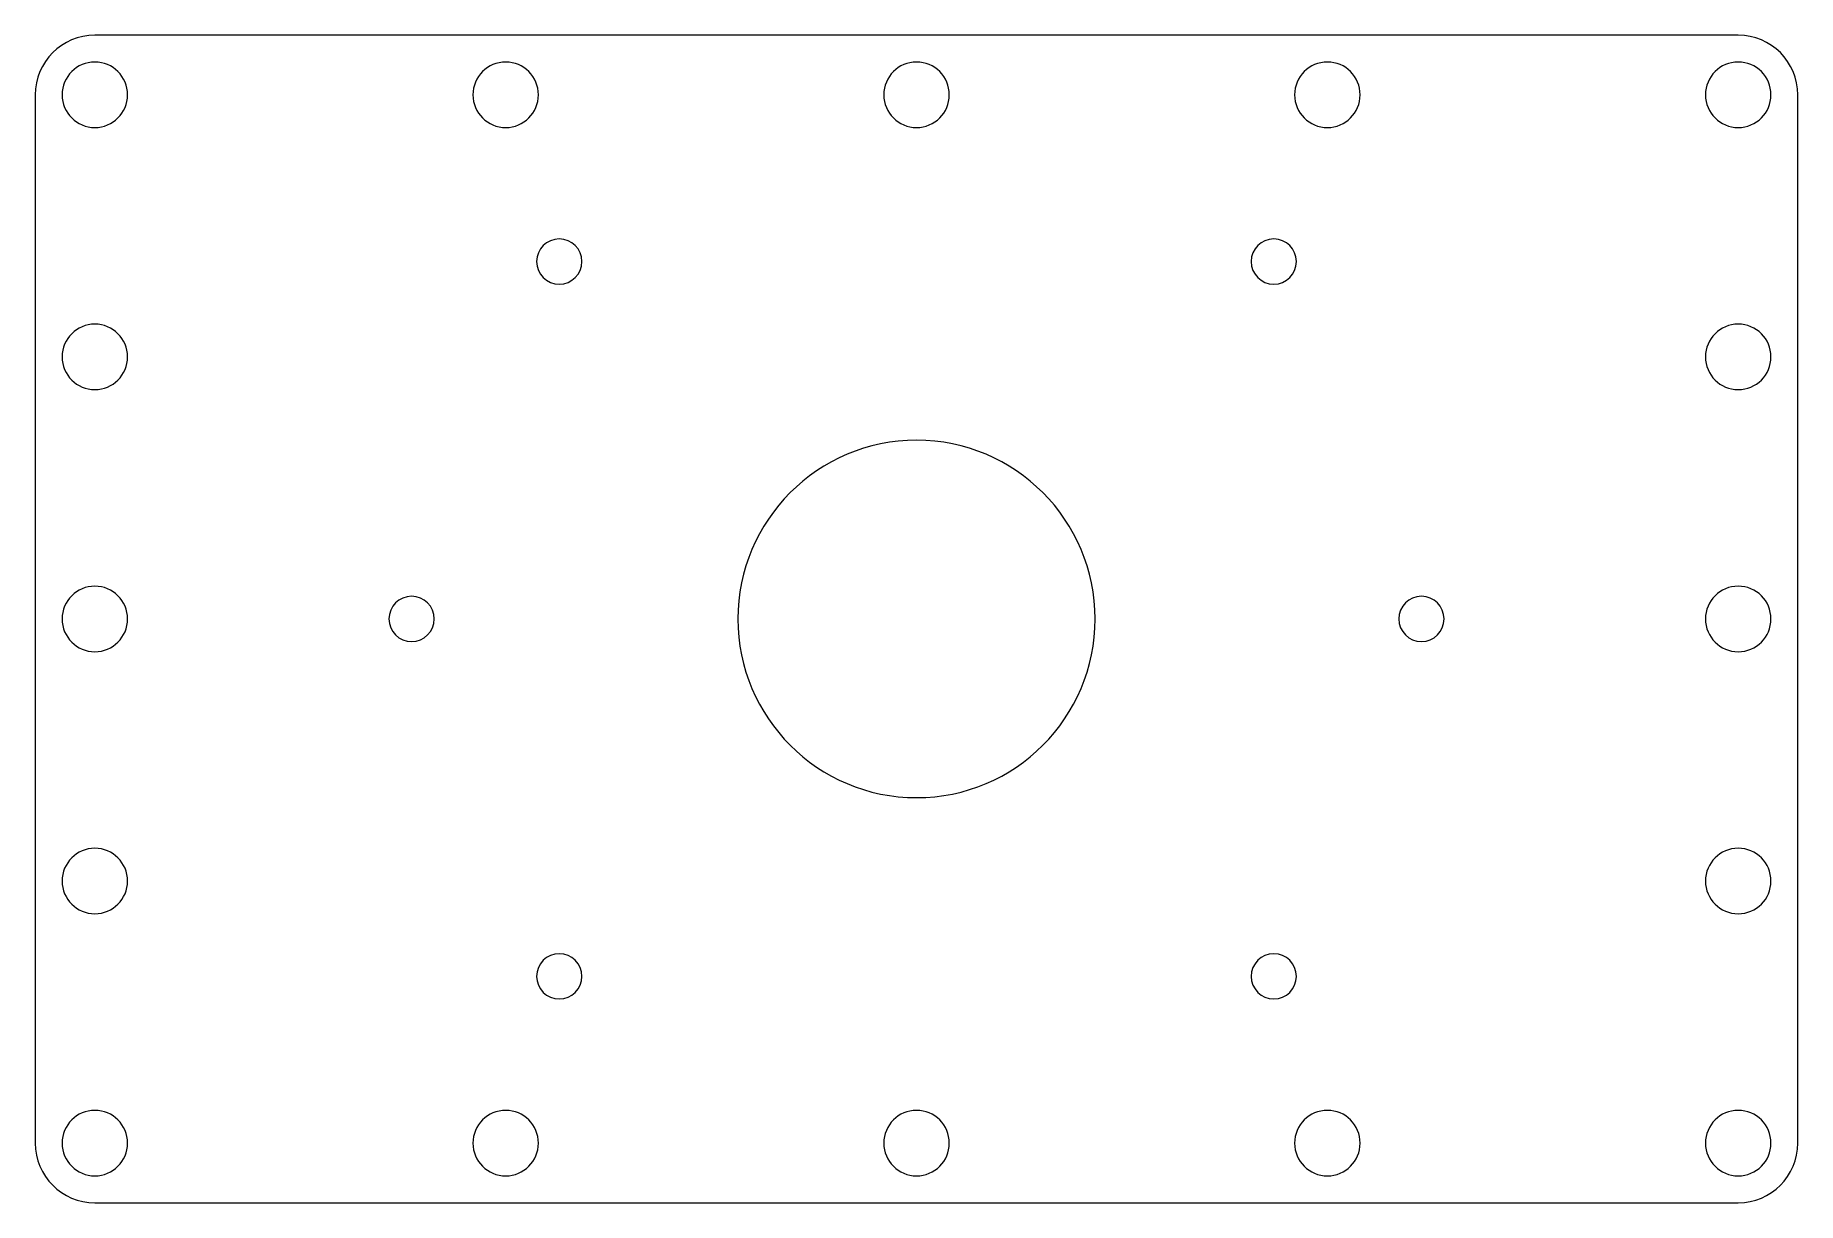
# Model space of a CAD drawing. Extents: x -74 to 74, y -50 to 48.
import ezdxf

# ---------------------------------------------------------------- set-up
doc = ezdxf.new("R2010")
doc.units = 0
doc.layers.add('s001-#def-active-grp', color=7, linetype='CONTINUOUS')

msp = doc.modelspace()

# ---------------------------------------------------------------- linework, layer by layer
at = {"layer": 's001-#def-active-grp', "color": 7, "linetype": 'CONTINUOUS', "lineweight": 15, "true_color": 0x000000}
for p, q in [((69.27, 47.61), (-68.73, 47.61)), ((-73.73, 42.61), (-73.73, -45.39)), ((74.27, -45.39), (74.27, 42.61)), ((-68.73, -50.39), (69.27, -50.39))]:
    msp.add_line(p, q, dxfattribs=at)
for centre, radius, start, end in [((-68.73, 42.61), 5, 90, 180), ((69.27, 42.61), 5, 0, 90), ((-68.73, 42.61), 2.75, 90, 180), ((-68.73, 42.61), 2.75, 0, 90), ((-34.23, 42.61), 2.75, 90, 180), ((-34.23, 42.61), 2.75, 0, 90), ((0.27, 42.61), 2.75, 90, 180), ((0.27, 42.61), 2.75, 0, 90), ((34.77, 42.61), 2.75, 90, 180), ((34.77, 42.61), 2.75, 0, 90), ((69.27, 42.61), 2.75, 90, 180), ((69.27, 42.61), 2.75, 0, 90), ((-68.73, 42.61), 2.75, 180, -90), ((-68.73, 42.61), 2.75, -90, 0), ((-34.23, 42.61), 2.75, 180, -90), ((-34.23, 42.61), 2.75, -90, 0), ((0.27, 42.61), 2.75, 180, -90), ((0.27, 42.61), 2.75, -90, 0), ((34.77, 42.61), 2.75, 180, -90), ((34.77, 42.61), 2.75, -90, 0), ((69.27, 42.61), 2.75, 180, -90), ((69.27, 42.61), 2.75, -90, 0), ((-29.73, 28.61), 1.9, 90, 180), ((-29.73, 28.61), 1.9, 0, 90), ((30.27, 28.61), 1.9, 90, 180), ((30.27, 28.61), 1.9, 0, 90), ((-29.73, 28.61), 1.9, -180, -90), ((-29.73, 28.61), 1.9, -90, 0), ((30.27, 28.61), 1.9, 180, -90), ((30.27, 28.61), 1.9, -90, 0), ((-68.73, 20.61), 2.75, 90, 180), ((-68.73, 20.61), 2.75, 0, 90), ((69.27, 20.61), 2.75, 90, 180), ((69.27, 20.61), 2.75, 0, 90), ((-68.73, 20.61), 2.75, 180, -90), ((-68.73, 20.61), 2.75, -90, 0), ((69.27, 20.61), 2.75, 180, -90), ((69.27, 20.61), 2.75, -90, 0), ((0.27, -1.39), 15, 90, 180), ((0.27, -1.39), 15, 0, 90), ((-68.73, -1.39), 2.75, 90, 180), ((-68.73, -1.39), 2.75, 0, 90), ((-42.13, -1.39), 1.9, 90, 180), ((-42.13, -1.39), 1.9, 0, 90), ((42.67, -1.39), 1.9, 90, 180), ((42.67, -1.39), 1.9, 0, 90), ((69.27, -1.39), 2.75, 90, 180), ((69.27, -1.39), 2.75, 0, 90), ((-68.73, -1.39), 2.75, 180, -90), ((-68.73, -1.39), 2.75, -90, 0), ((-42.13, -1.39), 1.9, -180, -90), ((-42.13, -1.39), 1.9, -90, 0), ((0.27, -1.39), 15, -180, -90), ((0.27, -1.39), 15, -90, 0), ((42.67, -1.39), 1.9, -180, -90), ((42.67, -1.39), 1.9, -90, 0), ((69.27, -1.39), 2.75, 180, -90), ((69.27, -1.39), 2.75, -90, 0), ((-68.73, -23.39), 2.75, 90, 180), ((-68.73, -23.39), 2.75, 0, 90), ((69.27, -23.39), 2.75, 90, 180), ((69.27, -23.39), 2.75, 0, 90), ((-68.73, -23.39), 2.75, 180, -90), ((-68.73, -23.39), 2.75, -90, 0), ((69.27, -23.39), 2.75, 180, -90), ((69.27, -23.39), 2.75, -90, 0), ((-29.73, -31.39), 1.9, 90, 180), ((-29.73, -31.39), 1.9, 0, 90), ((30.27, -31.39), 1.9, 90, 180), ((30.27, -31.39), 1.9, 0, 90), ((-29.73, -31.39), 1.9, -180, -90), ((-29.73, -31.39), 1.9, -90, 0), ((30.27, -31.39), 1.9, 180, -90), ((30.27, -31.39), 1.9, -90, 0), ((-68.73, -45.39), 2.75, 90, 180), ((-68.73, -45.39), 2.75, 0, 90), ((-34.23, -45.39), 2.75, 90, 180), ((-34.23, -45.39), 2.75, 0, 90), ((0.27, -45.39), 2.75, 90, 180), ((0.27, -45.39), 2.75, 0, 90), ((34.77, -45.39), 2.75, 90, 180), ((34.77, -45.39), 2.75, 0, 90), ((69.27, -45.39), 2.75, 90, 180), ((69.27, -45.39), 2.75, 0, 90), ((-68.73, -45.39), 5, 180, -90), ((-68.73, -45.39), 2.75, 180, -90), ((-68.73, -45.39), 2.75, -90, 0), ((-34.23, -45.39), 2.75, 180, -90), ((-34.23, -45.39), 2.75, -90, 0), ((0.27, -45.39), 2.75, 180, -90), ((0.27, -45.39), 2.75, -90, 0), ((34.77, -45.39), 2.75, 180, -90), ((34.77, -45.39), 2.75, -90, 0), ((69.27, -45.39), 2.75, 180, -90), ((69.27, -45.39), 5, -90, 0), ((69.27, -45.39), 2.75, -90, 0)]:
    msp.add_arc(centre, radius, start, end, dxfattribs=at)

doc.saveas('drawing.dxf')
